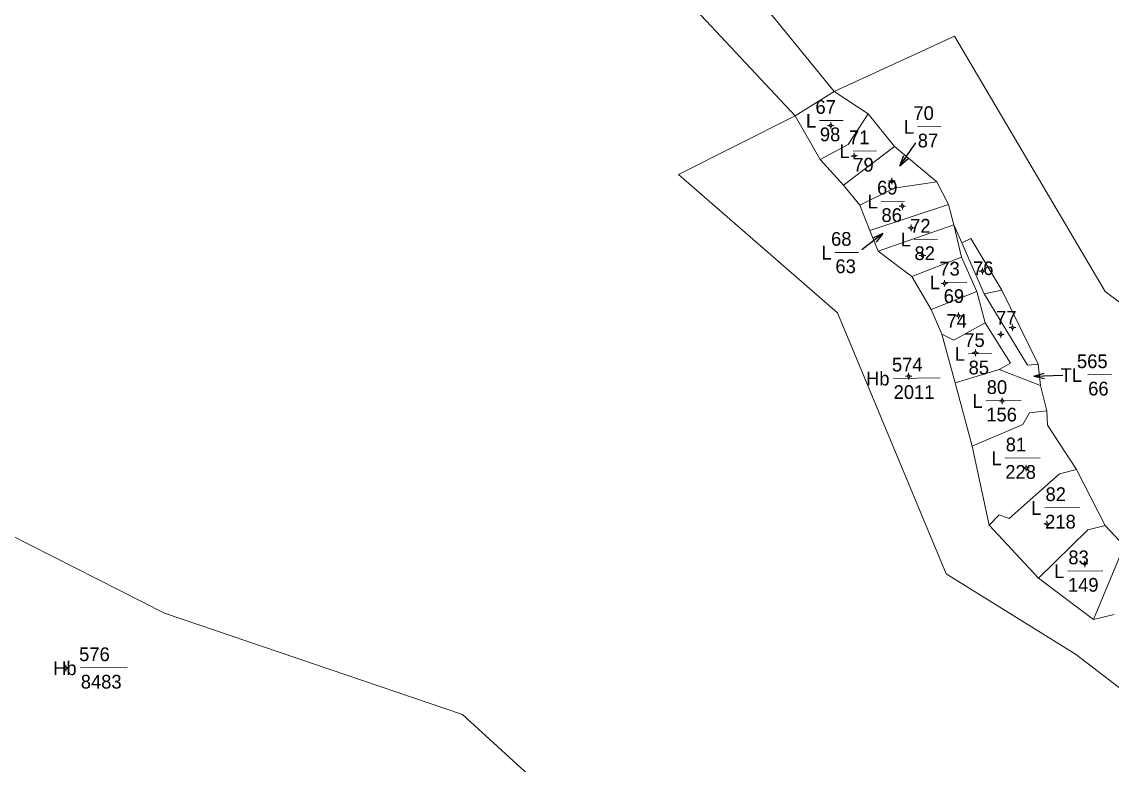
# Model space of a CAD drawing. Header units: metres. Extents: x 550490 to 551626, y 1839168 to 1840631.
# Drawn here: x 550732.1 to 550938.6, y 1839936.7 to 1840077.5 of the extents above; entities that cross this region are included whole.
import ezdxf
from ezdxf.enums import TextEntityAlignment as Align

# ---------------------------------------------------------------- set-up
doc = ezdxf.new("R2010")
doc.units = ezdxf.units.M
doc.header["$MEASUREMENT"] = 0
for name, color, linetype, lineweight in [('Level 10', 7, 'Continuous', 0), ('Level 11', 7, 'Continuous', 0), ('Level 13', 7, 'Continuous', 0), ('Level 22', 7, 'Continuous', 0)]:
    doc.layers.add(name, color=color, linetype=linetype, lineweight=lineweight)
doc.styles.add('Style-FmSimple', font='FmSimple.shx')
doc.styles.add('Style-Vnarial', font='Vnarial.shx')
doc.dimstyles.get("Standard").update_dxf_attribs({"dimtxt": 0.18, "dimasz": 0.18, "dimexe": 0.18, "dimexo": 0.0625, "dimgap": 0.09, "dimtad": 0, "dimtih": 1, "dimtoh": 1, "dimdec": 4, "dimzin": 0, "dimdsep": 46, "dimtxsty": 'Standard', "dimcen": 0.09, "dimadec": 0, "dimazin": 0, "dimtfac": 1, "dimtdec": 4, "dimtofl": 0, "dimtmove": 0, "dimatfit": 3, "dimfxl": 1, "dimtolj": 1, "dimtzin": 0, "dimarcsym": 0})

# ---------------------------------------------------------------- blocks, each defined once
blk = doc.blocks.new('TerminatorOpen_0.5')
at = {"color": 0, "linetype": 'ByBlock', "lineweight": -2}
for q in [(-1, 0.25), (-1, 0), (-1, -0.25)]:
    blk.add_line((0, 0), q, dxfattribs=at)
blk = doc.blocks.new('CENTRD')
at = {"layer": 'Level 11', "linetype": 'Continuous', "lineweight": 0}
h = blk.add_hatch(color=1, dxfattribs=at)
edge = h.paths.add_edge_path()
edge.add_arc((0.2, 0.2), 1.5, 0, 360)
at = {"layer": 'Level 11', "color": 1, "linetype": 'Continuous', "lineweight": 0}
for p, q in [((0, 6.2), (-6.2, 0)), ((0, 12.4), (0, 6.2)), ((6.2, 0.2), (0, 6.2)), ((0.2, -6.2), (6.2, 0.2)), ((12.4, 0.2), (6.2, 0.2)), ((-6.2, 0), (-12.4, 0)), ((-6.2, 0), (0.2, -6.2)), ((0.2, -6.2), (0.2, -12.4))]:
    blk.add_line(p, q, dxfattribs=at)
blk = doc.blocks.new('N_THUA_83')
at = {"layer": 'Level 13', "color": 3, "linetype": 'Continuous', "lineweight": 0}
blk.add_line((355789.14, 1839957.68), (355793.56, 1839957.72), dxfattribs=at)
at = {"layer": 'Level 13', "color": 3, "linetype": 'Continuous', "lineweight": 0, "style": 'Style-FmSimple'}
for s, p in [('67', (355788.35, 1839960.26999)), ('L', (355786.55, 1839957.64999)), ('98', (355789.18, 1839955.07999))]:
    blk.add_text(s, height=2.59998, dxfattribs=at).set_placement(p, align=Align.MIDDLE_LEFT)
blk = doc.blocks.new('N_THUA_84')
at = {"layer": 'Level 13', "color": 3, "linetype": 'Continuous', "lineweight": 0}
blk.add_line((355793.59, 1839951.92), (355798.01, 1839951.96), dxfattribs=at)
at = {"layer": 'Level 13', "color": 3, "linetype": 'Continuous', "lineweight": 0, "style": 'Style-FmSimple'}
for s, p in [('71', (355792.8, 1839954.51999)), ('L', (355791, 1839951.89999)), ('79', (355793.62, 1839949.32999))]:
    blk.add_text(s, height=2.59998, dxfattribs=at).set_placement(p, align=Align.MIDDLE_LEFT)
blk = doc.blocks.new('N_THUA_85')
at = {"layer": 'Level 13', "color": 3, "linetype": 'Continuous', "lineweight": 0}
blk.add_line((355806.5, 1839910.22), (355815.34, 1839910.3), dxfattribs=at)
at = {"layer": 'Level 13', "color": 3, "linetype": 'Continuous', "lineweight": 0, "style": 'Style-FmSimple'}
for s, p in [('574', (355806.23, 1839912.81999)), ('Hb', (355801.32, 1839910.17999)), ('2011', (355806.54, 1839907.61999))]:
    blk.add_text(s, height=2.59998, dxfattribs=at).set_placement(p, align=Align.MIDDLE_LEFT)
blk = doc.blocks.new('N_THUA_86')
at = {"layer": 'Level 13', "color": 3, "linetype": 'Continuous', "lineweight": 0}
blk.add_line((355800.66, 1839947.25), (355805.08, 1839947.29), dxfattribs=at)
at = {"layer": 'Level 13', "color": 3, "linetype": 'Continuous', "lineweight": 0, "style": 'Style-FmSimple'}
for s, p in [('70', (355799.87, 1839949.83999)), ('L', (355798.07, 1839947.22999)), ('87', (355800.69, 1839944.64999))]:
    blk.add_text(s, height=2.59998, dxfattribs=at).set_placement(p, align=Align.MIDDLE_LEFT)
blk = doc.blocks.new('N_THUA_87')
at = {"layer": 'Level 13', "color": 3, "linetype": 'Continuous', "lineweight": 0}
blk.add_line((355802.7, 1839942.39), (355807.12, 1839942.43), dxfattribs=at)
at = {"layer": 'Level 13', "color": 3, "linetype": 'Continuous', "lineweight": 0, "style": 'Style-FmSimple'}
for s, p in [('69', (355801.91, 1839944.98999)), ('L', (355800.11, 1839942.36999)), ('86', (355802.74, 1839939.78999))]:
    blk.add_text(s, height=2.59998, dxfattribs=at).set_placement(p, align=Align.MIDDLE_LEFT)
blk = doc.blocks.new('N_THUA_88')
at = {"layer": 'Level 13', "color": 3, "linetype": 'Continuous', "lineweight": 0}
blk.add_line((355804.4, 1839938.19), (355808.82, 1839938.23), dxfattribs=at)
at = {"layer": 'Level 13', "color": 3, "linetype": 'Continuous', "lineweight": 0, "style": 'Style-FmSimple'}
for s, p in [('68', (355803.61, 1839940.77999)), ('L', (355801.81, 1839938.16999)), ('63', (355804.43, 1839935.58999))]:
    blk.add_text(s, height=2.59998, dxfattribs=at).set_placement(p, align=Align.MIDDLE_LEFT)
blk = doc.blocks.new('N_THUA_89')
at = {"layer": 'Level 13', "color": 3, "linetype": 'Continuous', "lineweight": 0}
blk.add_line((355806.48, 1839933.1), (355810.9, 1839933.14), dxfattribs=at)
at = {"layer": 'Level 13', "color": 3, "linetype": 'Continuous', "lineweight": 0, "style": 'Style-FmSimple'}
for s, p in [('72', (355805.69, 1839935.68999)), ('L', (355803.9, 1839933.07999)), ('82', (355806.52, 1839930.49999))]:
    blk.add_text(s, height=2.59998, dxfattribs=at).set_placement(p, align=Align.MIDDLE_LEFT)
blk = doc.blocks.new('N_THUA_90')
at = {"layer": 'Level 13', "color": 3, "linetype": 'Continuous', "lineweight": 0}
blk.add_line((355824.03, 1839918.26), (355828.45, 1839918.3), dxfattribs=at)
at = {"layer": 'Level 13', "color": 3, "linetype": 'Continuous', "lineweight": 0, "style": 'Style-FmSimple'}
for s, p in [('565', (355821.94, 1839920.83999)), ('TL', (355818.84, 1839918.21999)), ('66', (355824.06, 1839915.65999))]:
    blk.add_text(s, height=2.59998, dxfattribs=at).set_placement(p, align=Align.MIDDLE_LEFT)
blk = doc.blocks.new('N_THUA_91')
at = {"layer": 'Level 13', "color": 3, "linetype": 'Continuous', "lineweight": 0, "style": 'Style-FmSimple'}
blk.add_text('76', height=2.59998, dxfattribs=at).set_placement((355812.68, 1839930.11999), align=Align.MIDDLE_LEFT)
blk = doc.blocks.new('N_THUA_92')
at = {"layer": 'Level 13', "color": 3, "linetype": 'Continuous', "lineweight": 0}
blk.add_line((355810.68, 1839927.82), (355815.1, 1839927.86), dxfattribs=at)
at = {"layer": 'Level 13', "color": 3, "linetype": 'Continuous', "lineweight": 0, "style": 'Style-FmSimple'}
for s, p in [('73', (355809.89, 1839930.40999)), ('L', (355808.1, 1839927.79999)), ('69', (355810.72, 1839925.21999))]:
    blk.add_text(s, height=2.59998, dxfattribs=at).set_placement(p, align=Align.MIDDLE_LEFT)
blk = doc.blocks.new('N_THUA_93')
at = {"layer": 'Level 13', "color": 3, "linetype": 'Continuous', "lineweight": 0, "style": 'Style-FmSimple'}
blk.add_text('77', height=2.59998, dxfattribs=at).set_placement((355818.36, 1839919.40999), align=Align.MIDDLE_LEFT)
blk = doc.blocks.new('N_THUA_94')
at = {"layer": 'Level 13', "color": 3, "linetype": 'Continuous', "lineweight": 0, "style": 'Style-FmSimple'}
blk.add_text('74', height=2.6, dxfattribs=at).set_placement((355808.64, 1839921.65), align=Align.MIDDLE_CENTER)
blk = doc.blocks.new('N_THUA_96')
at = {"layer": 'Level 13', "color": 3, "linetype": 'Continuous', "lineweight": 0}
blk.add_line((355816.54, 1839914.67), (355820.96, 1839914.71), dxfattribs=at)
at = {"layer": 'Level 13', "color": 3, "linetype": 'Continuous', "lineweight": 0, "style": 'Style-FmSimple'}
for s, p in [('75', (355815.75, 1839917.26999)), ('L', (355813.95, 1839914.64999)), ('85', (355816.57, 1839912.07999))]:
    blk.add_text(s, height=2.59998, dxfattribs=at).set_placement(p, align=Align.MIDDLE_LEFT)
blk = doc.blocks.new('N_THUA_99')
at = {"layer": 'Level 13', "color": 3, "linetype": 'Continuous', "lineweight": 0}
blk.add_line((355821.6, 1839905.58), (355828.23, 1839905.63), dxfattribs=at)
at = {"layer": 'Level 13', "color": 3, "linetype": 'Continuous', "lineweight": 0, "style": 'Style-FmSimple'}
for s, p in [('80', (355821.72, 1839908.17999)), ('L', (355819.01, 1839905.54999)), ('156', (355821.63, 1839902.97999))]:
    blk.add_text(s, height=2.59998, dxfattribs=at).set_placement(p, align=Align.MIDDLE_LEFT)
blk = doc.blocks.new('N_THUA_100')
at = {"layer": 'Level 13', "color": 3, "linetype": 'Continuous', "lineweight": 0}
blk.add_line((355646.94, 1839855.01), (355655.78, 1839855.09), dxfattribs=at)
at = {"layer": 'Level 13', "color": 3, "linetype": 'Continuous', "lineweight": 0, "style": 'Style-FmSimple'}
for s, p in [('576', (355646.67, 1839857.60999)), ('Hb', (355641.75, 1839854.95999)), ('8483', (355646.98, 1839852.40999))]:
    blk.add_text(s, height=2.59998, dxfattribs=at).set_placement(p, align=Align.MIDDLE_LEFT)
blk = doc.blocks.new('N_THUA_101')
at = {"layer": 'Level 13', "color": 3, "linetype": 'Continuous', "lineweight": 0}
blk.add_line((355826.13, 1839892.83), (355832.76, 1839892.89), dxfattribs=at)
at = {"layer": 'Level 13', "color": 3, "linetype": 'Continuous', "lineweight": 0, "style": 'Style-FmSimple'}
for s, p in [('81', (355826.25, 1839895.42999)), ('L', (355823.54, 1839892.80999)), ('228', (355826.17, 1839890.22999))]:
    blk.add_text(s, height=2.59998, dxfattribs=at).set_placement(p, align=Align.MIDDLE_LEFT)
blk = doc.blocks.new('N_THUA_102')
at = {"layer": 'Level 13', "color": 3, "linetype": 'Continuous', "lineweight": 0}
blk.add_line((355830.06, 1839882.28), (355836.69, 1839882.34), dxfattribs=at)
at = {"layer": 'Level 13', "color": 3, "linetype": 'Continuous', "lineweight": 0, "style": 'Style-FmSimple'}
for s, p in [('82', (355830.18, 1839884.87999)), ('L', (355827.47, 1839882.25999)), ('218', (355830.1, 1839879.67999))]:
    blk.add_text(s, height=2.59998, dxfattribs=at).set_placement(p, align=Align.MIDDLE_LEFT)
blk = doc.blocks.new('N_THUA_109')
at = {"layer": 'Level 13', "color": 3, "linetype": 'Continuous', "lineweight": 0}
blk.add_line((355837.25, 1839874.67), (355843.87, 1839874.73), dxfattribs=at)
at = {"layer": 'Level 13', "color": 3, "linetype": 'Continuous', "lineweight": 0, "style": 'Style-FmSimple'}
for s, p in [('83', (355837.36, 1839877.26999)), ('L', (355834.66, 1839874.64999)), ('149', (355837.28, 1839872.06999))]:
    blk.add_text(s, height=2.59998, dxfattribs=at).set_placement(p, align=Align.MIDDLE_LEFT)

msp = doc.modelspace()

# ---------------------------------------------------------------- linework, layer by layer
at = {"layer": 'Level 10', "color": 2, "linetype": 'Continuous', "lineweight": 0, "flags": 128}
for points in [[(550878.51, 1840059.63), (550837.27, 1840103.79), (550845.57, 1840137.44), (550844.21, 1840214.72)], [(550858.13, 1840172.26), (550862.08, 1840133.41), (550853.79, 1840103.73), (550885.89, 1840064.24)], [(550885.89, 1840064.24), (550878.51, 1840059.63)], [(550885.89, 1840064.24), (550892.34, 1840060.03)], [(550878.51, 1840059.63), (550883.27, 1840051.4)], [(550892.34, 1840060.03), (550888.57, 1840054.23), (550883.27, 1840051.4)], [(550892.34, 1840060.03), (550897.32, 1840053.82)], [(550897.32, 1840053.82), (550887.66, 1840046.52)], [(550897.32, 1840053.82), (550905.36, 1840047.16)], [(550883.27, 1840051.4), (550887.66, 1840046.52)], [(550887.66, 1840046.52), (550890.77, 1840042.77)], [(550905.36, 1840047.16), (550897.26, 1840045.97), (550890.77, 1840042.77)], [(550905.36, 1840047.16), (550907.58, 1840042.89)], [(550890.77, 1840042.77), (550892.67, 1840037.96)], [(550907.58, 1840042.89), (550892.67, 1840037.96)], [(550907.58, 1840042.89), (550908.54, 1840039.04)], [(550908.54, 1840039.04), (550894.23, 1840034.01)], [(550908.54, 1840039.04), (550910, 1840032.89)], [(550892.67, 1840037.96), (550894.23, 1840034.01)], [(550917.68, 1840026.68), (550911.81, 1840036.46), (550910.11, 1840035.59)], [(550910.11, 1840035.59), (550914.29, 1840025.96)], [(550894.23, 1840034.01), (550900.61, 1840029.22)], [(550910, 1840032.89), (550900.61, 1840029.22)], [(550912.93, 1840026.42), (550910, 1840032.89)], [(550900.61, 1840029.22), (550904.25, 1840023)], [(550912.93, 1840026.42), (550904.25, 1840023)], [(550914.5, 1840020.5), (550912.93, 1840026.42)], [(550914.29, 1840025.96), (550917.68, 1840026.68)], [(550914.29, 1840025.96), (550922.54, 1840012.45), (550924.52, 1840012.64)], [(550924.52, 1840012.64), (550917.68, 1840026.68)], [(550904.25, 1840023), (550906.28, 1840018.35)], [(550906.28, 1840018.35), (550908.56, 1840017.21), (550914.5, 1840020.5)], [(550917.15, 1840011.62), (550919.31, 1840012.84), (550914.5, 1840020.5)], [(550906.28, 1840018.35), (550908.82, 1840009.11)], [(550908.82, 1840009.11), (550917.15, 1840011.62)], [(550917.15, 1840011.62), (550924.95, 1840008.58)], [(550908.82, 1840009.11), (550912.06, 1839997.15)], [(550924.95, 1840008.58), (550926.17, 1840003.79)], [(550926.17, 1840003.79), (550922.89, 1840003.46), (550921.66, 1840001.2), (550912.06, 1839997.15)], [(550926.17, 1840003.79), (550926.28, 1840001.1), (550931.8, 1839992.7)], [(550912.06, 1839997.15), (550915.28, 1839982.17)], [(550915.28, 1839982.17), (550917.14, 1839984.11), (550919.03, 1839983.42), (550928.6, 1839991.89), (550931.8, 1839992.7)], [(550931.8, 1839992.7), (550937.19, 1839982.13)], [(550915.28, 1839982.17), (550924.58, 1839972.12)], [(550937.19, 1839982.13), (550933.93, 1839981.26), (550924.58, 1839972.12)], [(550937.19, 1839982.13), (550940.83, 1839978.26)], [(550934.99, 1839964.33), (550940.83, 1839978.26)], [(550924.58, 1839972.12), (550934.99, 1839964.33)], [(550934.99, 1839964.33), (550938.95, 1839965.24)]]:
    msp.add_lwpolyline(points, dxfattribs=at)
at = {"layer": 'Level 10', "color": 1, "linetype": 'Continuous', "lineweight": 0, "flags": 128}
for points in [[(550885.89, 1840064.24), (550908.68, 1840074.71), (550937.19, 1840026.43), (551009.78, 1839972.32), (551022.88, 1839945.75)], [(550955.54, 1839939.43), (550931.61, 1839957.74), (550907.13, 1839972.96), (550886.56, 1840022.39), (550856.46, 1840048.52), (550878.51, 1840059.63)], [(550910.11, 1840035.59), (550908.54, 1840039.04)], [(550924.52, 1840012.64), (550924.95, 1840008.58)], [(550856.13, 1839909.25), (550815.53, 1839946.32), (550759.17, 1839965.49), (550708.37, 1839991.24), (550660.49, 1840004.86), (550624.75, 1839974.19)]]:
    msp.add_lwpolyline(points, dxfattribs=at)
at = {"layer": 'Level 22', "color": 1, "linetype": 'Continuous', "lineweight": 0, "flags": 128}
for points in [[(550878.51, 1840059.63), (550837.27, 1840103.79), (550845.57, 1840137.44)], [(550885.89, 1840064.24), (550853.79, 1840103.73), (550862.08, 1840133.41)], [(550885.89, 1840064.24), (550878.51, 1840059.63)], [(550885.89, 1840064.24), (550892.34, 1840060.03)], [(550878.51, 1840059.63), (550883.27, 1840051.4)], [(550892.34, 1840060.03), (550888.57, 1840054.23), (550883.27, 1840051.4)], [(550892.34, 1840060.03), (550897.32, 1840053.82)], [(550897.32, 1840053.82), (550887.66, 1840046.52)], [(550897.32, 1840053.82), (550905.36, 1840047.16)], [(550883.27, 1840051.4), (550887.66, 1840046.52)], [(550887.66, 1840046.52), (550890.77, 1840042.77)], [(550905.36, 1840047.16), (550897.26, 1840045.97), (550890.77, 1840042.77)], [(550905.36, 1840047.16), (550907.58, 1840042.89)], [(550890.77, 1840042.77), (550892.67, 1840037.96)], [(550907.58, 1840042.89), (550892.67, 1840037.96)], [(550907.58, 1840042.89), (550908.54, 1840039.04)], [(550908.54, 1840039.04), (550894.23, 1840034.01)], [(550908.54, 1840039.04), (550910, 1840032.89)], [(550892.67, 1840037.96), (550894.23, 1840034.01)], [(550917.68, 1840026.68), (550911.81, 1840036.46), (550910.11, 1840035.59), (550914.29, 1840025.96)], [(550894.23, 1840034.01), (550900.61, 1840029.22)], [(550910, 1840032.89), (550900.61, 1840029.22)], [(550912.93, 1840026.42), (550910, 1840032.89)], [(550900.61, 1840029.22), (550904.25, 1840023)], [(550912.93, 1840026.42), (550904.25, 1840023)], [(550914.5, 1840020.5), (550912.93, 1840026.42)], [(550914.29, 1840025.96), (550917.68, 1840026.68)], [(550914.29, 1840025.96), (550922.54, 1840012.45), (550924.52, 1840012.64), (550917.68, 1840026.68)], [(550904.25, 1840023), (550906.28, 1840018.35)], [(550906.28, 1840018.35), (550908.56, 1840017.21), (550914.5, 1840020.5)], [(550917.15, 1840011.62), (550919.31, 1840012.84), (550914.5, 1840020.5)], [(550906.28, 1840018.35), (550908.82, 1840009.11)], [(550908.82, 1840009.11), (550917.15, 1840011.62)], [(550917.15, 1840011.62), (550924.95, 1840008.58), (550926.17, 1840003.79)], [(550908.82, 1840009.11), (550912.06, 1839997.15)], [(550926.17, 1840003.79), (550922.89, 1840003.46), (550921.66, 1840001.2), (550912.06, 1839997.15)], [(550926.17, 1840003.79), (550926.28, 1840001.1), (550931.8, 1839992.7)], [(550912.06, 1839997.15), (550915.28, 1839982.17)], [(550915.28, 1839982.17), (550917.14, 1839984.11), (550919.03, 1839983.42), (550928.6, 1839991.89), (550931.8, 1839992.7)], [(550931.8, 1839992.7), (550937.19, 1839982.13)], [(550915.28, 1839982.17), (550924.58, 1839972.12)], [(550937.19, 1839982.13), (550933.93, 1839981.26), (550924.58, 1839972.12)], [(550937.19, 1839982.13), (550940.83, 1839978.26)], [(550940.83, 1839978.26), (550934.99, 1839964.33)], [(550924.58, 1839972.12), (550934.99, 1839964.33)]]:
    msp.add_lwpolyline(points, dxfattribs=at)

# ---------------------------------------------------------------- block references
at = {"layer": 'Level 11', "color": 1, "linetype": 'Continuous', "lineweight": 0, "xscale": 0.04999813735168662, "yscale": 0.04999813735168662, "zscale": 0.04999813735168662}
for p in [(550885.26, 1840057.82), (550889.71, 1840052.05), (550896.85, 1840047.31), (550898.82, 1840042.55), (550900.49, 1840038.44), (550902.62, 1840033.22), (550913.97, 1840030.25), (550906.8, 1840027.94), (550909.46, 1840021.8), (550919.67, 1840019.56), (550917.45, 1840018.25), (550912.65, 1840014.81), (550900.02, 1840010.37), (550917.71, 1840005.72), (550922.26, 1839992.99), (550926.2, 1839982.39), (550933.34, 1839974.82), (550740.45, 1839955.1)]:
    msp.add_blockref('CENTRD', p, dxfattribs=at)
at = {"layer": 'Level 13', "color": 3, "linetype": 'Continuous', "lineweight": 0}
for name, p in [('N_THUA_83', (195094.03, 101.07)), ('N_THUA_86', (195101.05, 110.33)), ('N_THUA_84', (195095.92, 101.07)), ('N_THUA_87', (195092.13, 101.07)), ('N_THUA_89', (195094.61, 103.15)), ('N_THUA_88', (195081.72, 95.58)), ('N_THUA_92', (195095.93, 100.31)), ('N_THUA_91', (195099.52, 100.69)), ('N_THUA_94', (195100.48, 99.18)), ('N_THUA_93', (195098.2, 102.02)), ('N_THUA_96', (195094.8, 99.93)), ('N_THUA_85', (195090.63, 99.74)), ('N_THUA_90', (195109.94, 92.36)), ('N_THUA_99', (195093.08, 100.12)), ('N_THUA_101', (195092.14, 102.01)), ('N_THUA_102', (195095.75, 103.15)), ('N_THUA_109', (195092.89, 98.8)), ('N_THUA_100', (195096.31, 100.12))]:
    msp.add_blockref(name, p, dxfattribs=at)

# ---------------------------------------------------------------- leaders
at = {"layer": 'Level 10', "color": 6, "linetype": 'Continuous', "lineweight": 0}
for points in [[(550898.38, 1840050.21), (550901.37, 1840054.52)], [(550895.11, 1840037.37), (550891.15, 1840034.26)], [(550923.7, 1840010.36), (550929.23, 1840010.59)]]:
    msp.add_leader(points, dimstyle='Standard', override={"dimtxt": 2, "dimasz": 2, "dimgap": 0, "dimtad": 1, "dimtxsty": 'Style-Vnarial', "dimldrblk": 'TerminatorOpen_0.5'}, dxfattribs=at)

doc.saveas('drawing.dxf')
